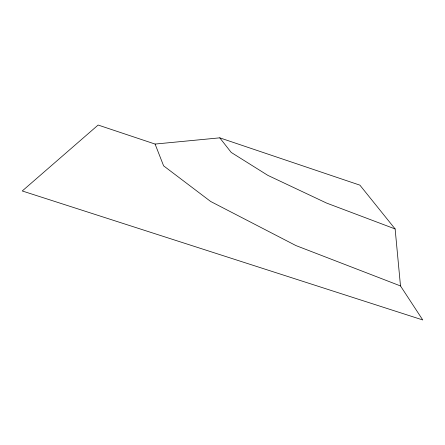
<?xml version="1.0" encoding="UTF-8"?>
<svg xmlns="http://www.w3.org/2000/svg" width="445" height="445" viewBox="0 0 445 445"><rect width="100%" height="100%" fill="white"/><g stroke="black" fill="none" stroke-linecap="round" stroke-linejoin="round"><path stroke-width="0.67" d="M155.083 144.063L219.769 137.839L359.894 185.153L395.127 228.953L400.494 285.94L422.75 319.955L22.25 190.972L98.128 125.045L155.083 144.063L163.61 165.84L210.641 201.468L295.919 245.568L400.494 285.94M395.127 228.953L326.563 203.065L267.857 175.374L231.222 152.435L219.769 137.839"/></g></svg>
